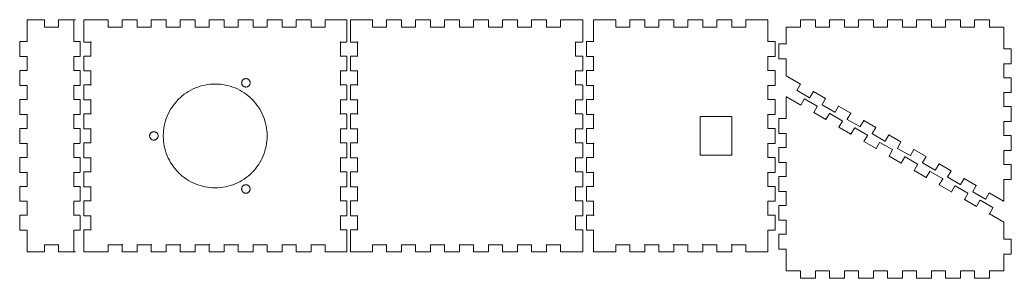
# Model space of a CAD drawing. Extents: x 0 to 410, y 0 to 107.
import ezdxf

# ---------------------------------------------------------------- set-up
doc = ezdxf.new("R2010")
doc.units = 0
doc.layers.get('0').update_dxf_attribs({"lineweight": 5, "true_color": 0xffffff})

msp = doc.modelspace()

# ---------------------------------------------------------------- linework, layer by layer
for p, q in [((281.717, 50.9653), (281.717, 66.9653)), ((281.717, 66.9653), (294.717, 66.9653)), ((294.717, 66.9653), (294.717, 50.9653)), ((294.717, 50.9653), (281.717, 50.9653))]:
    msp.add_line(p, q)
for points in [[(3.09901, 10.8644), (10.116, 10.8644), (10.17, 10.8947), (10.199, 10.9485), (10.199, 13.8754), (10.183, 13.9071), (10.161, 13.9031), (10.156, 13.8796), (10.188, 13.8644), (16.0081, 13.8644), (16.04, 13.8796), (16.036, 13.9031), (16.0121, 13.9071), (15.999, 13.8754), (15.999, 10.9485), (16.0281, 10.8947), (16.081, 10.8644), (23.0981, 10.8644), (22.2331, 10.8644), (22.249, 10.8644), (22.3031, 10.8947), (22.3331, 10.9485), (22.3331, 19.8754), (22.3181, 19.9071), (22.295, 19.9031), (22.291, 19.8796), (22.3221, 19.8644), (24.8471, 19.8644), (24.9011, 19.8947), (24.9311, 19.9485), (24.9311, 25.9829), (24.9011, 26.0351), (24.8471, 26.0644), (22.3221, 26.0644), (22.291, 26.0501), (22.295, 26.0271), (22.3181, 26.0228), (22.3331, 26.0546), (22.3331, 31.8753), (22.3181, 31.9071), (22.295, 31.9028), (22.291, 31.8794), (22.3221, 31.8644), (24.8471, 31.8644), (24.9011, 31.8947), (24.9311, 31.9483), (24.9311, 37.9831), (24.9011, 38.0353), (24.8471, 38.0642), (22.3221, 38.0642), (22.291, 38.0504), (22.295, 38.0271), (22.3181, 38.0228), (22.3331, 38.0546), (22.3331, 43.8754), (22.3181, 43.9072), (22.295, 43.9029), (22.291, 43.8796), (22.3221, 43.8646), (24.8471, 43.8646), (24.9011, 43.8944), (24.9311, 43.9485), (24.9311, 49.9828), (24.9011, 50.0354), (24.8471, 50.0643), (22.3221, 50.0643), (22.291, 50.0504), (22.295, 50.0268), (22.3181, 50.0229), (22.3331, 50.0543), (22.3331, 55.8751), (22.3181, 55.9069), (22.295, 55.9031), (22.291, 55.8794), (22.3221, 55.8643), (24.8471, 55.8643), (24.9011, 55.8946), (24.9311, 55.9482), (24.9311, 61.9829), (24.9011, 62.035), (24.8471, 62.064), (22.3221, 62.064), (22.291, 62.0503), (22.295, 62.0269), (22.3181, 62.0226), (22.3331, 62.0544), (22.3331, 67.8753), (22.3181, 67.9071), (22.295, 67.9028), (22.291, 67.8796), (22.3221, 67.8643), (24.8471, 67.8643), (24.9011, 67.8947), (24.9311, 67.9483), (24.9311, 73.9829), (24.9011, 74.0365), (24.8471, 74.0654), (22.3221, 74.0654), (22.291, 74.0518), (22.295, 74.0281), (22.3181, 74.0242), (22.3331, 74.056), (22.3331, 79.8754), (22.3181, 79.9072), (22.295, 79.9029), (22.291, 79.8793), (22.3221, 79.864), (24.8471, 79.864), (24.9011, 79.8944), (24.9311, 79.9485), (24.9311, 85.9826), (24.9011, 86.0367), (24.8471, 86.0656), (22.3221, 86.0656), (22.291, 86.0515), (22.295, 86.0282), (22.3181, 86.024), (22.3331, 86.0557), (22.3331, 91.8768), (22.3181, 91.9088), (22.295, 91.9028), (22.291, 91.8808), (22.3221, 91.8658), (24.8471, 91.8658), (24.9011, 91.8949), (24.9311, 91.9478), (24.9311, 97.9828), (24.9011, 98.0349), (24.8471, 98.0637), (22.3221, 98.0637), (22.291, 98.0499), (22.295, 98.0268), (22.3181, 98.0228), (22.3331, 98.0549), (22.3331, 106.983), (22.3031, 107.037), (22.249, 107.066), (22.2331, 107.066), (23.0981, 107.066), (16.081, 107.066), (16.0281, 107.037), (15.999, 106.983), (15.999, 104.055), (16.0121, 104.023), (16.036, 104.027), (16.04, 104.05), (16.0081, 104.064), (10.188, 104.064), (10.156, 104.05), (10.161, 104.027), (10.183, 104.023), (10.199, 104.055), (10.199, 106.983), (10.17, 107.037), (10.116, 107.066), (3.081, 107.066), (3.02903, 107.037), (3, 106.983), (3, 98.0549), (3.014, 98.0228), (3.037, 98.0268), (3.04101, 98.0499), (3.009, 98.0637), (0.081, 98.0637), (0.02903, 98.0349), (0, 97.9828), (0, 91.9478), (0.02903, 91.8949), (0.081, 91.8658), (3.009, 91.8658), (3.04101, 91.8808), (3.037, 91.9028), (3.014, 91.9088), (3, 91.8768), (3, 86.0557), (3.014, 86.024), (3.037, 86.0282), (3.04101, 86.0515), (3.009, 86.0656), (0.081, 86.0656), (0.02903, 86.0367), (0, 85.9826), (0, 79.9485), (0.02903, 79.8944), (0.081, 79.864), (3.009, 79.864), (3.04101, 79.8793), (3.037, 79.9029), (3.014, 79.9072), (3, 79.8754), (3, 74.056), (3.014, 74.0242), (3.037, 74.0281), (3.04101, 74.0518), (3.009, 74.0654), (0.081, 74.0654), (0.02903, 74.0365), (0, 73.9829), (0, 67.9483), (0.02903, 67.8947), (0.081, 67.8643), (3.009, 67.8643), (3.04101, 67.8796), (3.037, 67.9028), (3.014, 67.9071), (3, 67.8753), (3, 62.0544), (3.014, 62.0226), (3.037, 62.0269), (3.04101, 62.0503), (3.009, 62.064), (0.081, 62.064), (0.02903, 62.035), (0, 61.9829), (0, 55.9482), (0.02903, 55.8946), (0.081, 55.8643), (3.009, 55.8643), (3.04101, 55.8794), (3.037, 55.9031), (3.014, 55.9069), (3, 55.8751), (3, 50.0543), (3.014, 50.0229), (3.037, 50.0268), (3.04101, 50.0504), (3.009, 50.0643), (0.081, 50.0643), (0.02903, 50.0354), (0, 49.9828), (0, 43.9485), (0.02903, 43.8944), (0.081, 43.8646), (3.009, 43.8646), (3.04101, 43.8796), (3.037, 43.9029), (3.014, 43.9072), (3, 43.8754), (3, 38.0546), (3.014, 38.0228), (3.037, 38.0271), (3.04101, 38.0504), (3.009, 38.0642), (0.081, 38.0642), (0.02903, 38.0353), (0, 37.9831), (0, 31.9483), (0.02903, 31.8947), (0.081, 31.8644), (3.009, 31.8644), (3.04101, 31.8794), (3.037, 31.9028), (3.014, 31.9071), (3, 31.8753), (3, 26.0546), (3.014, 26.0228), (3.037, 26.0271), (3.04101, 26.0501), (3.009, 26.0644), (0.081, 26.0644), (0.02903, 26.0351), (0, 25.9829), (0, 19.9485), (0.02903, 19.8947), (0.081, 19.8644), (3.009, 19.8644), (3.04101, 19.8796), (3.037, 19.9031), (3.014, 19.9071), (3, 19.8754), (3, 10.9485), (3.02903, 10.8947), (3.081, 10.8644), (3.09901, 10.8644)], [(133.482, 107.067), (126.506, 107.067), (126.452, 107.037), (126.421, 106.983), (126.421, 104.056), (126.436, 104.024), (126.46, 104.028), (126.464, 104.052), (126.433, 104.067), (120.612, 104.067), (120.58, 104.052), (120.584, 104.028), (120.607, 104.024), (120.621, 104.056), (120.621, 106.983), (120.592, 107.037), (120.54, 107.067), (114.504, 107.067), (114.451, 107.037), (114.423, 106.983), (114.423, 104.056), (114.437, 104.024), (114.458, 104.028), (114.465, 104.052), (114.434, 104.067), (108.613, 104.067), (108.581, 104.052), (108.584, 104.028), (108.609, 104.024), (108.62, 104.056), (108.62, 106.983), (108.592, 107.037), (108.539, 107.067), (102.503, 107.067), (102.45, 107.037), (102.421, 106.983), (102.421, 104.056), (102.436, 104.024), (102.46, 104.028), (102.464, 104.052), (102.432, 104.067), (96.611, 104.067), (96.579, 104.052), (96.5831, 104.028), (96.6081, 104.024), (96.6221, 104.056), (96.6221, 106.983), (96.594, 107.037), (96.541, 107.067), (90.505, 107.067), (90.4519, 107.037), (90.42, 106.983), (90.42, 104.056), (90.4381, 104.024), (90.459, 104.028), (90.466, 104.052), (90.434, 104.067), (84.6131, 104.067), (84.581, 104.052), (84.585, 104.028), (84.606, 104.024), (84.62, 104.056), (84.62, 106.983), (84.5921, 107.037), (84.539, 107.067), (78.5029, 107.067), (78.45, 107.037), (78.4219, 106.983), (78.4219, 104.056), (78.436, 104.024), (78.4569, 104.028), (78.464, 104.052), (78.4331, 104.067), (72.6119, 104.067), (72.58, 104.052), (72.5831, 104.028), (72.6079, 104.024), (72.6219, 104.056), (72.6219, 106.983), (72.594, 107.037), (72.5379, 107.067), (66.505, 107.067), (66.4519, 107.037), (66.42, 106.983), (66.42, 104.056), (66.4381, 104.024), (66.459, 104.028), (66.4631, 104.052), (66.431, 104.067), (60.61, 104.067), (60.5779, 104.052), (60.586, 104.028), (60.6069, 104.024), (60.621, 104.056), (60.621, 106.983), (60.5931, 107.037), (60.54, 107.067), (54.504, 107.067), (54.451, 107.037), (54.4219, 106.983), (54.4219, 104.056), (54.4369, 104.024), (54.4579, 104.028), (54.465, 104.052), (54.4329, 104.067), (48.6119, 104.067), (48.581, 104.052), (48.5839, 104.028), (48.6089, 104.024), (48.6229, 104.056), (48.6229, 106.983), (48.591, 107.037), (48.5379, 107.067), (42.506, 107.067), (42.4489, 107.037), (42.421, 106.983), (42.421, 104.056), (42.435, 104.024), (42.46, 104.028), (42.4629, 104.052), (42.4319, 104.067), (36.611, 104.067), (36.5789, 104.052), (36.586, 104.028), (36.6069, 104.024), (36.621, 104.056), (36.621, 106.983), (36.5929, 107.037), (36.54, 107.067), (26.5419, 107.067), (26.4899, 107.037), (26.461, 106.983), (26.461, 97.9482), (26.4899, 97.8958), (26.5419, 97.8669), (29.471, 97.8669), (29.5019, 97.8807), (29.4989, 97.9042), (29.4739, 97.9082), (29.4599, 97.8767), (29.4599, 92.0558), (29.4739, 92.0242), (29.4989, 92.0283), (29.5019, 92.0517), (29.471, 92.0668), (26.5419, 92.0668), (26.4899, 92.0365), (26.461, 91.9829), (26.461, 85.9482), (26.4899, 85.8961), (26.5419, 85.8671), (29.471, 85.8671), (29.5019, 85.8808), (29.4989, 85.9042), (29.4739, 85.9083), (29.4599, 85.8767), (29.4599, 80.0557), (29.4739, 80.024), (29.4989, 80.0282), (29.5019, 80.0515), (29.471, 80.0667), (26.5419, 80.0667), (26.4899, 80.0364), (26.461, 79.9828), (26.461, 73.9485), (26.4899, 73.8946), (26.5419, 73.8656), (29.471, 73.8656), (29.5019, 73.8793), (29.4989, 73.9029), (29.4739, 73.9068), (29.4599, 73.8751), (29.4599, 68.0557), (29.4739, 68.0243), (29.4989, 68.0281), (29.5019, 68.0518), (29.471, 68.0669), (26.5419, 68.0669), (26.4899, 68.0367), (26.461, 67.9826), (26.461, 61.9485), (26.4899, 61.8958), (26.5419, 61.8669), (29.471, 61.8669), (29.5019, 61.8806), (29.4989, 61.9043), (29.4739, 61.9085), (29.4599, 61.8768), (29.4599, 56.0558), (29.4739, 56.0242), (29.4989, 56.0283), (29.5019, 56.0517), (29.471, 56.0669), (26.5419, 56.0669), (26.4899, 56.0365), (26.461, 55.9829), (26.461, 49.9483), (26.4899, 49.8961), (26.5419, 49.8671), (29.471, 49.8671), (29.5019, 49.8808), (29.4989, 49.9042), (29.4739, 49.9083), (29.4599, 49.8767), (29.4599, 44.0558), (29.4739, 44.024), (29.4989, 44.0283), (29.5019, 44.0515), (29.471, 44.0668), (26.5419, 44.0668), (26.4899, 44.0364), (26.461, 43.9828), (26.461, 37.9485), (26.4899, 37.8946), (26.5419, 37.8656), (29.471, 37.8656), (29.5019, 37.8794), (29.4989, 37.9031), (29.4739, 37.9068), (29.4599, 37.8756), (29.4599, 32.0561), (29.4739, 32.0243), (29.4989, 32.0282), (29.5019, 32.0518), (29.471, 32.0669), (26.5419, 32.0669), (26.4899, 32.0367), (26.461, 31.9826), (26.461, 25.9483), (26.4899, 25.8943), (26.5419, 25.8653), (29.471, 25.8653), (29.5019, 25.8793), (29.4989, 25.9033), (29.4739, 25.9074), (29.4599, 25.8753), (29.4599, 20.0543), (29.4739, 20.0224), (29.4989, 20.0283), (29.5019, 20.0504), (29.471, 20.0653), (26.5419, 20.0653), (26.4899, 20.0364), (26.461, 19.9833), (26.461, 10.9483), (26.4899, 10.8943), (26.5419, 10.8653), (36.54, 10.8653), (36.5929, 10.8943), (36.621, 10.9483), (36.621, 13.8764), (36.6069, 13.9083), (36.586, 13.9043), (36.5789, 13.8813), (36.611, 13.8673), (42.4319, 13.8673), (42.4629, 13.8813), (42.46, 13.9043), (42.435, 13.9083), (42.421, 13.8764), (42.421, 10.9483), (42.4489, 10.8943), (42.506, 10.8653), (48.5379, 10.8653), (48.591, 10.8943), (48.6229, 10.9483), (48.6229, 13.8764), (48.6089, 13.9083), (48.5839, 13.9043), (48.581, 13.8813), (48.6119, 13.8673), (54.4329, 13.8673), (54.465, 13.8813), (54.4579, 13.9043), (54.4369, 13.9083), (54.4219, 13.8764), (54.4219, 10.9483), (54.451, 10.8943), (54.504, 10.8653), (60.54, 10.8653), (60.5931, 10.8943), (60.621, 10.9483), (60.621, 13.8764), (60.6069, 13.9083), (60.586, 13.9043), (60.5779, 13.8813), (60.61, 13.8673), (66.431, 13.8673), (66.4631, 13.8813), (66.459, 13.9043), (66.4381, 13.9083), (66.42, 13.8764), (66.42, 10.9483), (66.4519, 10.8943), (66.505, 10.8653), (72.5379, 10.8653), (72.594, 10.8943), (72.6219, 10.9483), (72.6219, 13.8764), (72.6079, 13.9083), (72.5831, 13.9043), (72.58, 13.8813), (72.6119, 13.8673), (78.4331, 13.8673), (78.464, 13.8813), (78.4569, 13.9043), (78.436, 13.9083), (78.4219, 13.8764), (78.4219, 10.9483), (78.45, 10.8943), (78.5029, 10.8653), (84.539, 10.8653), (84.5921, 10.8943), (84.62, 10.9483), (84.62, 13.8764), (84.606, 13.9083), (84.585, 13.9043), (84.581, 13.8813), (84.6131, 13.8673), (90.434, 13.8673), (90.466, 13.8813), (90.459, 13.9043), (90.4381, 13.9083), (90.42, 13.8764), (90.42, 10.9483), (90.4519, 10.8943), (90.505, 10.8653), (96.541, 10.8653), (96.594, 10.8943), (96.6221, 10.9483), (96.6221, 13.8764), (96.6081, 13.9083), (96.5831, 13.9043), (96.579, 13.8813), (96.611, 13.8673), (102.432, 13.8673), (102.464, 13.8813), (102.46, 13.9043), (102.436, 13.9083), (102.421, 13.8764), (102.421, 10.9483), (102.45, 10.8943), (102.503, 10.8653), (108.539, 10.8653), (108.592, 10.8943), (108.62, 10.9483), (108.62, 13.8764), (108.609, 13.9083), (108.584, 13.9043), (108.581, 13.8813), (108.613, 13.8673), (114.434, 13.8673), (114.465, 13.8813), (114.458, 13.9043), (114.437, 13.9083), (114.423, 13.8764), (114.423, 10.9483), (114.451, 10.8943), (114.504, 10.8653), (120.54, 10.8653), (120.592, 10.8943), (120.621, 10.9483), (120.621, 13.8764), (120.607, 13.9083), (120.584, 13.9043), (120.58, 13.8813), (120.612, 13.8673), (126.433, 13.8673), (126.464, 13.8813), (126.46, 13.9043), (126.436, 13.9083), (126.421, 13.8764), (126.421, 10.9483), (126.452, 10.8943), (126.506, 10.8653), (135.233, 10.8653), (135.286, 10.8943), (135.315, 10.9483), (135.315, 19.9833), (135.286, 20.0364), (135.233, 20.0653), (132.707, 20.0653), (132.675, 20.0504), (132.679, 20.0283), (132.702, 20.0224), (132.716, 20.0543), (132.716, 25.8753), (132.702, 25.9074), (132.679, 25.9033), (132.675, 25.8793), (132.707, 25.8653), (135.233, 25.8653), (135.286, 25.8943), (135.315, 25.9483), (135.315, 31.9826), (135.286, 32.0367), (135.233, 32.0669), (132.707, 32.0669), (132.675, 32.0518), (132.679, 32.0282), (132.702, 32.0243), (132.716, 32.0561), (132.716, 37.8756), (132.702, 37.9068), (132.679, 37.9031), (132.675, 37.8794), (132.707, 37.8656), (135.233, 37.8656), (135.286, 37.8946), (135.315, 37.9485), (135.315, 43.9828), (135.286, 44.0364), (135.233, 44.0668), (132.707, 44.0668), (132.675, 44.0515), (132.679, 44.0283), (132.702, 44.024), (132.716, 44.0558), (132.716, 49.8767), (132.702, 49.9083), (132.679, 49.9042), (132.675, 49.8808), (132.707, 49.8671), (135.233, 49.8671), (135.286, 49.8961), (135.315, 49.9483), (135.315, 55.9829), (135.286, 56.0365), (135.233, 56.0669), (132.707, 56.0669), (132.675, 56.0517), (132.679, 56.0283), (132.702, 56.0242), (132.716, 56.0558), (132.716, 61.8768), (132.702, 61.9085), (132.679, 61.9043), (132.675, 61.8806), (132.707, 61.8669), (135.233, 61.8669), (135.286, 61.8958), (135.315, 61.9485), (135.315, 67.9826), (135.286, 68.0367), (135.233, 68.0669), (132.707, 68.0669), (132.675, 68.0518), (132.679, 68.0281), (132.702, 68.0243), (132.716, 68.0557), (132.716, 73.8751), (132.702, 73.9068), (132.679, 73.9029), (132.675, 73.8793), (132.707, 73.8656), (135.233, 73.8656), (135.286, 73.8946), (135.315, 73.9485), (135.315, 79.9828), (135.286, 80.0364), (135.233, 80.0667), (132.707, 80.0667), (132.675, 80.0515), (132.679, 80.0282), (132.702, 80.024), (132.716, 80.0557), (132.716, 85.8767), (132.702, 85.9083), (132.679, 85.9042), (132.675, 85.8808), (132.707, 85.8671), (135.233, 85.8671), (135.286, 85.8961), (135.315, 85.9482), (135.315, 91.9829), (135.286, 92.0365), (135.233, 92.0668), (132.707, 92.0668), (132.675, 92.0517), (132.679, 92.0283), (132.702, 92.0242), (132.716, 92.0558), (132.716, 97.8767), (132.702, 97.9082), (132.679, 97.9042), (132.675, 97.8807), (132.707, 97.8669), (135.233, 97.8669), (135.286, 97.8958), (135.315, 97.9482), (135.315, 106.983), (135.286, 107.037), (135.233, 107.067), (133.482, 107.067)], [(139.925, 10.8655), (145.943, 10.8655), (145.997, 10.8958), (146.025, 10.9497), (146.025, 13.8765), (146.011, 13.9082), (145.989, 13.9042), (145.982, 13.8808), (146.014, 13.8656), (151.836, 13.8656), (151.867, 13.8808), (151.862, 13.9042), (151.839, 13.9082), (151.825, 13.8765), (151.825, 10.9497), (151.854, 10.8958), (151.908, 10.8655), (157.943, 10.8655), (157.997, 10.8958), (158.025, 10.9497), (158.025, 13.8765), (158.011, 13.9082), (157.987, 13.9042), (157.982, 13.8808), (158.015, 13.8656), (163.836, 13.8656), (163.867, 13.8808), (163.862, 13.9042), (163.839, 13.9082), (163.825, 13.8765), (163.825, 10.9497), (163.854, 10.8958), (163.908, 10.8655), (169.943, 10.8655), (169.997, 10.8958), (170.025, 10.9497), (170.025, 13.8765), (170.011, 13.9082), (169.989, 13.9042), (169.982, 13.8808), (170.015, 13.8656), (175.835, 13.8656), (175.867, 13.8808), (175.862, 13.9042), (175.84, 13.9082), (175.825, 13.8765), (175.825, 10.9497), (175.854, 10.8958), (175.907, 10.8655), (181.943, 10.8655), (181.997, 10.8958), (182.025, 10.9497), (182.025, 13.8765), (182.01, 13.9082), (181.989, 13.9042), (181.983, 13.8808), (182.015, 13.8656), (187.836, 13.8656), (187.867, 13.8808), (187.862, 13.9042), (187.84, 13.9082), (187.825, 13.8765), (187.825, 10.9497), (187.854, 10.8958), (187.908, 10.8655), (193.943, 10.8655), (193.997, 10.8958), (194.025, 10.9497), (194.025, 13.8765), (194.011, 13.9082), (193.987, 13.9042), (193.983, 13.8808), (194.014, 13.8656), (199.835, 13.8656), (199.867, 13.8808), (199.862, 13.9042), (199.839, 13.9082), (199.825, 13.8765), (199.825, 10.9497), (199.854, 10.8958), (199.908, 10.8655), (205.943, 10.8655), (205.997, 10.8958), (206.025, 10.9497), (206.025, 13.8765), (206.01, 13.9082), (205.987, 13.9042), (205.983, 13.8808), (206.015, 13.8656), (211.835, 13.8656), (211.867, 13.8808), (211.862, 13.9042), (211.84, 13.9082), (211.825, 13.8765), (211.825, 10.9497), (211.854, 10.8958), (211.908, 10.8655), (217.943, 10.8655), (217.997, 10.8958), (218.025, 10.9497), (218.025, 13.8765), (218.01, 13.9082), (217.987, 13.9042), (217.983, 13.8808), (218.015, 13.8656), (223.835, 13.8656), (223.867, 13.8808), (223.862, 13.9042), (223.839, 13.9082), (223.825, 13.8765), (223.825, 10.9497), (223.854, 10.8958), (223.908, 10.8655), (232.943, 10.8655), (232.996, 10.8958), (233.026, 10.9497), (233.026, 19.984), (232.996, 20.0365), (232.943, 20.0653), (230.014, 20.0653), (229.983, 20.0515), (229.987, 20.0282), (230.01, 20.024), (230.026, 20.0557), (230.026, 25.8765), (230.01, 25.9082), (229.987, 25.904), (229.983, 25.8807), (230.014, 25.8654), (232.943, 25.8654), (232.996, 25.8958), (233.026, 25.9494), (233.026, 31.984), (232.996, 32.0363), (232.943, 32.0651), (230.014, 32.0651), (229.983, 32.0515), (229.987, 32.0282), (230.01, 32.024), (230.026, 32.0557), (230.026, 37.8765), (230.01, 37.9082), (229.987, 37.904), (229.983, 37.8807), (230.014, 37.8656), (232.943, 37.8656), (232.996, 37.896), (233.026, 37.9496), (233.026, 43.9838), (232.996, 44.0378), (232.943, 44.0667), (230.014, 44.0667), (229.983, 44.0531), (229.987, 44.0294), (230.01, 44.0256), (230.026, 44.0572), (230.026, 49.8765), (230.01, 49.9081), (229.987, 49.9042), (229.983, 49.8804), (230.014, 49.8654), (232.943, 49.8654), (232.996, 49.8957), (233.026, 49.9497), (233.026, 55.9839), (232.996, 56.0365), (232.943, 56.0654), (230.014, 56.0654), (229.983, 56.0517), (229.987, 56.0281), (230.01, 56.0237), (230.026, 56.0556), (230.026, 61.8764), (230.01, 61.9081), (229.987, 61.9039), (229.983, 61.8806), (230.014, 61.8654), (232.943, 61.8654), (232.996, 61.8958), (233.026, 61.9494), (233.026, 67.984), (232.996, 68.0362), (232.943, 68.0653), (230.014, 68.0653), (229.983, 68.0514), (229.987, 68.0281), (230.01, 68.0239), (230.026, 68.0556), (230.026, 73.8765), (230.01, 73.9082), (229.987, 73.904), (229.983, 73.8807), (230.014, 73.8656), (232.943, 73.8656), (232.996, 73.896), (233.026, 73.9496), (233.026, 79.9839), (232.996, 80.0378), (232.943, 80.0667), (230.014, 80.0667), (229.983, 80.0529), (229.987, 80.0293), (230.01, 80.0254), (230.026, 80.0568), (230.026, 85.8762), (230.01, 85.9081), (229.987, 85.9042), (229.983, 85.8804), (230.014, 85.8653), (232.943, 85.8653), (232.996, 85.8957), (233.026, 85.9497), (233.026, 91.9839), (232.996, 92.0379), (232.943, 92.0669), (230.014, 92.0669), (229.983, 92.0529), (229.987, 92.029), (230.01, 92.025), (230.026, 92.0569), (230.026, 97.8779), (230.01, 97.91), (229.987, 97.904), (229.983, 97.8819), (230.014, 97.8669), (232.943, 97.8669), (232.996, 97.896), (233.026, 97.9489), (233.026, 106.984), (232.996, 107.038), (232.943, 107.067), (223.908, 107.067), (223.854, 107.038), (223.825, 106.984), (223.825, 104.056), (223.839, 104.024), (223.862, 104.028), (223.867, 104.051), (223.835, 104.065), (218.015, 104.065), (217.983, 104.051), (217.987, 104.028), (218.01, 104.024), (218.025, 104.056), (218.025, 106.984), (217.997, 107.038), (217.943, 107.067), (211.908, 107.067), (211.854, 107.038), (211.825, 106.984), (211.825, 104.056), (211.84, 104.024), (211.862, 104.028), (211.867, 104.051), (211.835, 104.065), (206.015, 104.065), (205.983, 104.051), (205.987, 104.028), (206.01, 104.024), (206.025, 104.056), (206.025, 106.984), (205.997, 107.038), (205.943, 107.067), (199.908, 107.067), (199.854, 107.038), (199.825, 106.984), (199.825, 104.056), (199.839, 104.024), (199.862, 104.028), (199.867, 104.051), (199.835, 104.065), (194.014, 104.065), (193.983, 104.051), (193.987, 104.028), (194.011, 104.024), (194.025, 104.056), (194.025, 106.984), (193.997, 107.038), (193.943, 107.067), (187.908, 107.067), (187.854, 107.038), (187.825, 106.984), (187.825, 104.056), (187.84, 104.024), (187.862, 104.028), (187.867, 104.051), (187.836, 104.065), (182.015, 104.065), (181.983, 104.051), (181.989, 104.028), (182.01, 104.024), (182.025, 104.056), (182.025, 106.984), (181.997, 107.038), (181.943, 107.067), (175.907, 107.067), (175.854, 107.038), (175.825, 106.984), (175.825, 104.056), (175.84, 104.024), (175.862, 104.028), (175.867, 104.051), (175.835, 104.065), (170.015, 104.065), (169.982, 104.051), (169.989, 104.028), (170.011, 104.024), (170.025, 104.056), (170.025, 106.984), (169.997, 107.038), (169.943, 107.067), (163.908, 107.067), (163.854, 107.038), (163.825, 106.984), (163.825, 104.056), (163.839, 104.024), (163.862, 104.028), (163.867, 104.051), (163.836, 104.065), (158.015, 104.065), (157.982, 104.051), (157.987, 104.028), (158.011, 104.024), (158.025, 104.056), (158.025, 106.984), (157.997, 107.038), (157.943, 107.067), (151.908, 107.067), (151.854, 107.038), (151.825, 106.984), (151.825, 104.056), (151.839, 104.024), (151.862, 104.028), (151.867, 104.051), (151.836, 104.065), (146.014, 104.065), (145.982, 104.051), (145.989, 104.028), (146.011, 104.024), (146.025, 104.056), (146.025, 106.984), (145.997, 107.038), (145.943, 107.067), (136.908, 107.067), (136.855, 107.038), (136.826, 106.984), (136.826, 97.9489), (136.855, 97.896), (136.908, 97.8669), (139.836, 97.8669), (139.867, 97.8819), (139.862, 97.904), (139.839, 97.91), (139.825, 97.8779), (139.825, 92.0569), (139.839, 92.025), (139.862, 92.029), (139.867, 92.0529), (139.836, 92.0669), (136.908, 92.0669), (136.855, 92.0379), (136.826, 91.9839), (136.826, 85.9497), (136.855, 85.8957), (136.908, 85.8653), (139.836, 85.8653), (139.867, 85.8804), (139.862, 85.9042), (139.839, 85.9081), (139.825, 85.8762), (139.825, 80.0568), (139.839, 80.0254), (139.862, 80.0293), (139.867, 80.0529), (139.836, 80.0667), (136.908, 80.0667), (136.855, 80.0378), (136.826, 79.9839), (136.826, 73.9496), (136.855, 73.896), (136.908, 73.8656), (139.836, 73.8656), (139.867, 73.8807), (139.862, 73.904), (139.839, 73.9082), (139.825, 73.8765), (139.825, 68.0556), (139.839, 68.0239), (139.862, 68.0281), (139.867, 68.0514), (139.836, 68.0653), (136.908, 68.0653), (136.855, 68.0362), (136.826, 67.984), (136.826, 61.9494), (136.855, 61.8958), (136.908, 61.8654), (139.836, 61.8654), (139.867, 61.8806), (139.862, 61.9039), (139.839, 61.9081), (139.825, 61.8764), (139.825, 56.0556), (139.839, 56.0237), (139.862, 56.0281), (139.867, 56.0517), (139.836, 56.0654), (136.908, 56.0654), (136.855, 56.0365), (136.826, 55.9839), (136.826, 49.9497), (136.855, 49.8957), (136.908, 49.8654), (139.836, 49.8654), (139.867, 49.8804), (139.862, 49.9042), (139.839, 49.9081), (139.825, 49.8765), (139.825, 44.0572), (139.839, 44.0256), (139.862, 44.0294), (139.867, 44.0531), (139.836, 44.0667), (136.908, 44.0667), (136.855, 44.0378), (136.826, 43.9838), (136.826, 37.9496), (136.855, 37.896), (136.908, 37.8656), (139.836, 37.8656), (139.867, 37.8807), (139.862, 37.904), (139.839, 37.9082), (139.825, 37.8765), (139.825, 32.0557), (139.839, 32.024), (139.862, 32.0282), (139.867, 32.0515), (139.836, 32.0651), (136.908, 32.0651), (136.855, 32.0363), (136.826, 31.984), (136.826, 25.9494), (136.855, 25.8958), (136.908, 25.8654), (139.836, 25.8654), (139.867, 25.8807), (139.862, 25.904), (139.839, 25.9082), (139.825, 25.8765), (139.825, 20.0557), (139.839, 20.024), (139.862, 20.0282), (139.867, 20.0515), (139.836, 20.0653), (136.908, 20.0653), (136.855, 20.0365), (136.826, 19.984), (136.826, 10.9497), (136.855, 10.8958), (136.908, 10.8655), (139.925, 10.8655)], [(237.638, 10.8655), (246.633, 10.8655), (246.689, 10.8958), (246.717, 10.9497), (246.717, 13.8765), (246.703, 13.9082), (246.679, 13.9042), (246.675, 13.8808), (246.707, 13.8656), (252.528, 13.8656), (252.56, 13.8808), (252.553, 13.9042), (252.532, 13.9082), (252.517, 13.8765), (252.517, 10.9497), (252.546, 10.8958), (252.599, 10.8655), (258.635, 10.8655), (258.688, 10.8958), (258.715, 10.9497), (258.715, 13.8765), (258.701, 13.9082), (258.681, 13.9042), (258.674, 13.8808), (258.706, 13.8656), (264.526, 13.8656), (264.557, 13.8808), (264.554, 13.9042), (264.529, 13.9082), (264.518, 13.8765), (264.518, 10.9497), (264.547, 10.8958), (264.6, 10.8655), (270.632, 10.8655), (270.689, 10.8958), (270.717, 10.9497), (270.717, 13.8765), (270.703, 13.9082), (270.678, 13.9042), (270.675, 13.8808), (270.707, 13.8656), (276.528, 13.8656), (276.56, 13.8808), (276.556, 13.9042), (276.532, 13.9082), (276.517, 13.8765), (276.517, 10.9497), (276.546, 10.8958), (276.601, 10.8655), (282.635, 10.8655), (282.688, 10.8958), (282.715, 10.9497), (282.715, 13.8765), (282.701, 13.9082), (282.679, 13.9042), (282.672, 13.8808), (282.704, 13.8656), (288.525, 13.8656), (288.557, 13.8808), (288.553, 13.9042), (288.532, 13.9082), (288.518, 13.8765), (288.518, 10.9497), (288.546, 10.8958), (288.6, 10.8655), (294.635, 10.8655), (294.689, 10.8958), (294.717, 10.9497), (294.717, 13.8765), (294.703, 13.9082), (294.682, 13.9042), (294.675, 13.8808), (294.707, 13.8656), (300.526, 13.8656), (300.558, 13.8808), (300.556, 13.9042), (300.531, 13.9082), (300.517, 13.8765), (300.517, 10.9497), (300.544, 10.8958), (300.601, 10.8655), (309.614, 10.8655), (309.668, 10.8958), (309.7, 10.9497), (309.7, 19.8765), (309.682, 19.9082), (309.66, 19.9042), (309.653, 19.8807), (309.685, 19.8656), (312.614, 19.8656), (312.669, 19.8958), (312.697, 19.9497), (312.697, 25.984), (312.669, 26.0362), (312.614, 26.0656), (309.685, 26.0656), (309.653, 26.0514), (309.66, 26.0282), (309.682, 26.0239), (309.7, 26.0557), (309.7, 31.8765), (309.682, 31.9082), (309.66, 31.904), (309.653, 31.8807), (309.685, 31.8656), (312.614, 31.8656), (312.669, 31.8958), (312.697, 31.9494), (312.697, 37.9842), (312.669, 38.0364), (312.614, 38.0653), (309.685, 38.0653), (309.653, 38.0515), (309.66, 38.0283), (309.682, 38.024), (309.7, 38.0558), (309.7, 43.8765), (309.682, 43.9083), (309.66, 43.904), (309.653, 43.8808), (309.685, 43.8657), (312.614, 43.8657), (312.669, 43.8956), (312.697, 43.9496), (312.697, 49.9839), (312.669, 50.0365), (312.614, 50.0654), (309.685, 50.0654), (309.653, 50.0515), (309.66, 50.0281), (309.682, 50.024), (309.7, 50.0556), (309.7, 55.8763), (309.682, 55.9081), (309.66, 55.9042), (309.653, 55.8806), (309.685, 55.8654), (312.614, 55.8654), (312.669, 55.8957), (312.697, 55.9494), (312.697, 61.984), (312.669, 62.0362), (312.614, 62.0651), (309.685, 62.0651), (309.653, 62.0514), (309.66, 62.0281), (309.682, 62.0237), (309.7, 62.0556), (309.7, 67.8764), (309.682, 67.9082), (309.66, 67.9039), (309.653, 67.8807), (309.685, 67.8656), (312.614, 67.8656), (312.669, 67.8958), (312.697, 67.9494), (312.697, 73.9842), (312.669, 74.0376), (312.614, 74.0667), (309.685, 74.0667), (309.653, 74.0529), (309.66, 74.0293), (309.682, 74.0253), (309.7, 74.0571), (309.7, 79.8765), (309.682, 79.9083), (309.66, 79.904), (309.653, 79.8804), (309.685, 79.8653), (312.614, 79.8653), (312.669, 79.8956), (312.697, 79.9496), (312.697, 85.9839), (312.669, 86.0379), (312.614, 86.0667), (309.685, 86.0667), (309.653, 86.0526), (309.66, 86.0293), (309.682, 86.0251), (309.7, 86.0568), (309.7, 91.8779), (309.682, 91.91), (309.66, 91.904), (309.653, 91.8819), (309.685, 91.8669), (312.614, 91.8669), (312.669, 91.896), (312.697, 91.9489), (312.697, 97.9839), (312.669, 98.036), (312.614, 98.065), (309.685, 98.065), (309.653, 98.051), (309.66, 98.0279), (309.682, 98.024), (309.7, 98.056), (309.7, 106.984), (309.668, 107.038), (309.614, 107.067), (300.601, 107.067), (300.544, 107.038), (300.517, 106.984), (300.517, 104.056), (300.531, 104.024), (300.556, 104.028), (300.558, 104.051), (300.526, 104.065), (294.707, 104.065), (294.675, 104.051), (294.682, 104.028), (294.703, 104.024), (294.717, 104.056), (294.717, 106.984), (294.689, 107.038), (294.635, 107.067), (288.6, 107.067), (288.546, 107.038), (288.518, 106.984), (288.518, 104.056), (288.532, 104.024), (288.553, 104.028), (288.557, 104.051), (288.525, 104.065), (282.704, 104.065), (282.672, 104.051), (282.679, 104.028), (282.701, 104.024), (282.715, 104.056), (282.715, 106.984), (282.688, 107.038), (282.635, 107.067), (276.601, 107.067), (276.546, 107.038), (276.517, 106.984), (276.517, 104.056), (276.532, 104.024), (276.556, 104.028), (276.56, 104.051), (276.528, 104.065), (270.707, 104.065), (270.675, 104.051), (270.678, 104.028), (270.703, 104.024), (270.717, 104.056), (270.717, 106.984), (270.689, 107.038), (270.632, 107.067), (264.6, 107.067), (264.547, 107.038), (264.518, 106.984), (264.518, 104.056), (264.529, 104.024), (264.554, 104.028), (264.557, 104.051), (264.526, 104.065), (258.706, 104.065), (258.674, 104.051), (258.681, 104.028), (258.701, 104.024), (258.715, 104.056), (258.715, 106.984), (258.688, 107.038), (258.635, 107.067), (252.599, 107.067), (252.546, 107.038), (252.517, 106.984), (252.517, 104.056), (252.532, 104.024), (252.553, 104.028), (252.56, 104.051), (252.528, 104.065), (246.707, 104.065), (246.675, 104.051), (246.679, 104.028), (246.703, 104.024), (246.717, 104.056), (246.717, 106.984), (246.689, 107.038), (246.633, 107.067), (237.619, 107.067), (237.567, 107.038), (237.535, 106.984), (237.535, 98.056), (237.549, 98.024), (237.574, 98.0279), (237.578, 98.051), (237.546, 98.065), (234.621, 98.065), (234.564, 98.036), (234.536, 97.9839), (234.536, 91.9489), (234.564, 91.896), (234.621, 91.8669), (237.546, 91.8669), (237.578, 91.8819), (237.574, 91.904), (237.549, 91.91), (237.535, 91.8779), (237.535, 86.0568), (237.549, 86.0251), (237.574, 86.0293), (237.578, 86.0526), (237.546, 86.0667), (234.621, 86.0667), (234.564, 86.0379), (234.536, 85.9839), (234.536, 79.9496), (234.564, 79.8956), (234.621, 79.8653), (237.546, 79.8653), (237.578, 79.8804), (237.574, 79.904), (237.549, 79.9083), (237.535, 79.8765), (237.535, 74.0571), (237.549, 74.0253), (237.574, 74.0293), (237.578, 74.0529), (237.546, 74.0667), (234.621, 74.0667), (234.564, 74.0376), (234.536, 73.9842), (234.536, 67.9494), (234.564, 67.8958), (234.621, 67.8656), (237.546, 67.8656), (237.578, 67.8807), (237.574, 67.9039), (237.549, 67.9082), (237.535, 67.8764), (237.535, 62.0556), (237.549, 62.0237), (237.574, 62.0281), (237.578, 62.0514), (237.546, 62.0651), (234.621, 62.0651), (234.564, 62.0362), (234.536, 61.984), (234.536, 55.9494), (234.564, 55.8957), (234.621, 55.8654), (237.546, 55.8654), (237.578, 55.8806), (237.574, 55.9042), (237.549, 55.9081), (237.535, 55.8763), (237.535, 50.0556), (237.549, 50.024), (237.574, 50.0281), (237.578, 50.0515), (237.546, 50.0654), (234.621, 50.0654), (234.564, 50.0365), (234.536, 49.9839), (234.536, 43.9496), (234.564, 43.8956), (234.621, 43.8657), (237.546, 43.8657), (237.578, 43.8808), (237.574, 43.904), (237.549, 43.9083), (237.535, 43.8765), (237.535, 38.0558), (237.549, 38.024), (237.574, 38.0283), (237.578, 38.0515), (237.546, 38.0653), (234.621, 38.0653), (234.564, 38.0364), (234.536, 37.9842), (234.536, 31.9494), (234.564, 31.8958), (234.621, 31.8656), (237.546, 31.8656), (237.578, 31.8807), (237.574, 31.904), (237.549, 31.9082), (237.535, 31.8765), (237.535, 26.0557), (237.549, 26.0239), (237.574, 26.0282), (237.578, 26.0514), (237.546, 26.0656), (234.621, 26.0656), (234.564, 26.0362), (234.536, 25.984), (234.536, 19.9497), (234.564, 19.8958), (234.621, 19.8656), (237.546, 19.8656), (237.578, 19.8807), (237.574, 19.9042), (237.549, 19.9082), (237.535, 19.8765), (237.535, 10.9497), (237.567, 10.8958), (237.619, 10.8655), (237.638, 10.8655)], [(407.306, 104.07), (401.394, 104.07), (401.364, 104.054), (401.368, 104.031), (401.39, 104.027), (401.404, 104.058), (401.404, 106.985), (401.376, 107.039), (401.324, 107.069), (395.289, 107.069), (395.235, 107.039), (395.207, 106.985), (395.207, 104.058), (395.221, 104.027), (395.243, 104.031), (395.249, 104.054), (395.217, 104.07), (389.396, 104.07), (389.365, 104.054), (389.369, 104.031), (389.392, 104.027), (389.406, 104.058), (389.406, 106.985), (389.378, 107.039), (389.324, 107.069), (383.289, 107.069), (383.235, 107.039), (383.206, 106.985), (383.206, 104.058), (383.219, 104.027), (383.243, 104.031), (383.247, 104.054), (383.215, 104.07), (377.396, 104.07), (377.365, 104.054), (377.369, 104.031), (377.393, 104.027), (377.407, 104.058), (377.407, 106.985), (377.378, 107.039), (377.324, 107.069), (371.289, 107.069), (371.236, 107.039), (371.206, 106.985), (371.206, 104.058), (371.221, 104.027), (371.243, 104.031), (371.247, 104.054), (371.217, 104.07), (365.394, 104.07), (365.364, 104.054), (365.368, 104.031), (365.39, 104.027), (365.404, 104.058), (365.404, 106.985), (365.376, 107.039), (365.324, 107.069), (359.289, 107.069), (359.235, 107.039), (359.206, 106.985), (359.206, 104.058), (359.221, 104.027), (359.243, 104.031), (359.247, 104.054), (359.215, 104.07), (353.394, 104.07), (353.364, 104.054), (353.368, 104.031), (353.39, 104.027), (353.406, 104.058), (353.406, 106.985), (353.376, 107.039), (353.324, 107.069), (347.289, 107.069), (347.235, 107.039), (347.206, 106.985), (347.206, 104.058), (347.219, 104.027), (347.243, 104.031), (347.247, 104.054), (347.217, 104.07), (341.396, 104.07), (341.365, 104.054), (341.369, 104.031), (341.393, 104.027), (341.406, 104.058), (341.406, 106.985), (341.378, 107.039), (341.324, 107.069), (335.289, 107.069), (335.236, 107.039), (335.206, 106.985), (335.206, 104.058), (335.221, 104.027), (335.243, 104.031), (335.247, 104.054), (335.217, 104.07), (329.396, 104.07), (329.364, 104.054), (329.368, 104.031), (329.392, 104.027), (329.404, 104.058), (329.404, 106.985), (329.376, 107.039), (329.324, 107.069), (323.289, 107.069), (323.235, 107.039), (323.206, 106.985), (323.206, 104.058), (323.221, 104.027), (323.243, 104.031), (323.247, 104.054), (323.217, 104.07), (317.289, 104.07), (317.235, 104.039), (317.206, 103.985), (317.206, 97.0581), (317.221, 97.0263), (317.243, 97.0318), (317.247, 97.0539), (317.217, 97.069), (314.289, 97.069), (314.235, 97.0401), (314.206, 96.9864), (314.206, 90.9521), (314.235, 90.8981), (314.289, 90.8692), (317.217, 90.8692), (317.247, 90.8828), (317.243, 90.9065), (317.221, 90.9107), (317.206, 90.879), (317.206, 83.9472), (317.25, 83.8865), (317.257, 83.8826), (323.199, 80.4513), (323.208, 80.446), (323.243, 80.4417), (323.25, 80.465), (323.232, 80.4801), (323.204, 80.4597), (323.199, 80.4513), (321.747, 77.9404), (321.74, 77.9281), (321.737, 77.8632), (321.774, 77.811), (321.785, 77.8039), (326.981, 74.8039), (326.993, 74.7972), (327.057, 74.7929), (327.11, 74.829), (327.117, 74.8412), (328.567, 77.3519), (328.572, 77.3601), (328.576, 77.3947), (328.553, 77.4032), (328.537, 77.3851), (328.558, 77.3562), (328.567, 77.3519), (333.59, 74.4526), (333.6, 74.4474), (333.635, 74.4429), (333.642, 74.4649), (333.624, 74.4801), (333.596, 74.461), (333.59, 74.4526), (332.14, 71.9404), (332.133, 71.9281), (332.131, 71.8632), (332.165, 71.811), (332.176, 71.8039), (337.372, 68.8042), (337.385, 68.7972), (337.45, 68.7929), (337.503, 68.8275), (337.51, 68.8399), (338.958, 71.3519), (338.964, 71.3606), (338.968, 71.3947), (338.946, 71.4031), (338.929, 71.3851), (338.95, 71.3561), (338.958, 71.3519), (343.982, 68.4525), (343.992, 68.4472), (344.026, 68.4429), (344.035, 68.4651), (344.017, 68.4804), (343.987, 68.461), (343.982, 68.4525), (342.532, 65.9404), (342.525, 65.9281), (342.522, 65.8635), (342.558, 65.8108), (342.569, 65.8042), (347.764, 62.8042), (347.776, 62.7971), (347.842, 62.7929), (347.896, 62.8275), (347.903, 62.8397), (349.351, 65.3519), (349.357, 65.3604), (349.361, 65.3946), (349.338, 65.4031), (349.324, 65.3851), (349.344, 65.3561), (349.351, 65.3519), (354.375, 62.4528), (354.385, 62.4472), (354.419, 62.4429), (354.428, 62.4651), (354.41, 62.4803), (354.381, 62.4608), (354.375, 62.4528), (352.924, 59.9407), (352.917, 59.9279), (352.915, 59.8633), (352.95, 59.8108), (352.961, 59.8042), (358.157, 56.804), (358.169, 56.7971), (358.235, 56.7932), (358.287, 56.8274), (358.294, 56.8397), (359.743, 59.3522), (359.75, 59.3604), (359.754, 59.3949), (359.732, 59.4031), (359.715, 59.3851), (359.736, 59.3561), (359.743, 59.3522), (364.767, 56.4528), (364.776, 56.4471), (364.811, 56.4429), (364.819, 56.465), (364.801, 56.4803), (364.772, 56.4608), (364.767, 56.4528), (363.317, 53.9406), (363.31, 53.9283), (363.307, 53.8633), (363.343, 53.8111), (363.354, 53.804), (368.55, 50.804), (368.561, 50.7974), (368.626, 50.7932), (368.679, 50.8274), (368.686, 50.84), (370.136, 53.3522), (370.142, 53.3603), (370.146, 53.3949), (370.124, 53.4029), (370.108, 53.385), (370.128, 53.3561), (370.136, 53.3522), (375.16, 50.4513), (375.169, 50.4457), (375.204, 50.4417), (375.211, 50.465), (375.193, 50.4803), (375.165, 50.4597), (375.16, 50.4513), (373.708, 47.9406), (373.701, 47.9283), (373.699, 47.8632), (373.735, 47.811), (373.746, 47.804), (378.942, 44.804), (378.953, 44.7974), (379.018, 44.7931), (379.072, 44.8276), (379.079, 44.84), (380.529, 47.3522), (380.535, 47.3603), (380.539, 47.3949), (380.515, 47.4029), (380.5, 47.3853), (380.521, 47.3564), (380.529, 47.3522), (385.551, 44.4513), (385.561, 44.446), (385.596, 44.4417), (385.604, 44.465), (385.586, 44.4801), (385.557, 44.4596), (385.551, 44.4513), (384.101, 41.9406), (384.096, 41.9282), (384.093, 41.8632), (384.126, 41.811), (384.138, 41.8039), (389.335, 38.8039), (389.347, 38.7972), (389.411, 38.7931), (389.464, 38.829), (389.471, 38.8414), (390.921, 41.3521), (390.926, 41.3606), (390.931, 41.3947), (390.908, 41.4033), (390.892, 41.3853), (390.912, 41.3564), (390.921, 41.3521), (395.943, 38.4511), (395.953, 38.4458), (395.987, 38.4417), (395.996, 38.4653), (395.978, 38.4801), (395.949, 38.4596), (395.943, 38.4511), (394.494, 35.9404), (394.487, 35.9281), (394.485, 35.8636), (394.519, 35.811), (394.531, 35.8043), (399.726, 32.8043), (399.739, 32.7972), (399.803, 32.7929), (399.857, 32.8275), (399.864, 32.84), (401.314, 35.3521), (401.319, 35.3604), (401.324, 35.3947), (401.3, 35.4032), (401.285, 35.3851), (401.306, 35.3562), (401.314, 35.3521), (407.256, 31.921), (407.26, 31.9181), (407.294, 31.9085), (407.318, 31.9085), (407.353, 31.9181), (407.356, 31.921), (407.36, 31.9224), (407.39, 31.9537), (407.392, 31.9579), (407.394, 31.9607), (407.406, 31.9953), (407.406, 40.8987), (407.392, 40.9306), (407.369, 40.9262), (407.365, 40.9029), (407.396, 40.8893), (410.324, 40.8893), (410.378, 40.9182), (410.406, 40.9703), (410.406, 47.005), (410.378, 47.0586), (410.324, 47.089), (407.396, 47.089), (407.365, 47.0738), (407.369, 47.0501), (407.392, 47.0463), (407.406, 47.0781), (407.406, 52.8989), (407.392, 52.9303), (407.369, 52.9264), (407.365, 52.9028), (407.396, 52.8889), (410.324, 52.8889), (410.378, 52.9179), (410.406, 52.9706), (410.406, 59.0047), (410.378, 59.0586), (410.324, 59.0886), (407.396, 59.0886), (407.365, 59.0736), (407.369, 59.0503), (407.392, 59.046), (407.406, 59.0778), (407.406, 64.8986), (407.392, 64.9304), (407.369, 64.9261), (407.365, 64.9029), (407.396, 64.8892), (410.324, 64.8892), (410.378, 64.9179), (410.406, 64.9701), (410.406, 71.0049), (410.378, 71.0585), (410.324, 71.0888), (407.396, 71.0888), (407.365, 71.0736), (407.369, 71.0504), (407.392, 71.0461), (407.406, 71.0779), (407.406, 76.8988), (407.392, 76.9306), (407.369, 76.9262), (407.365, 76.9031), (407.396, 76.8888), (410.324, 76.8888), (410.378, 76.9181), (410.406, 76.9703), (410.406, 83.0046), (410.378, 83.0586), (410.324, 83.0889), (407.396, 83.0889), (407.365, 83.0738), (407.369, 83.0501), (407.392, 83.0463), (407.406, 83.0776), (407.406, 88.8985), (407.392, 88.9303), (407.369, 88.9264), (407.365, 88.9028), (407.396, 88.8889), (410.324, 88.8889), (410.378, 88.9179), (410.406, 88.9704), (410.406, 95.0047), (410.378, 95.0585), (410.324, 95.0888), (407.396, 95.0888), (407.365, 95.0736), (407.369, 95.0503), (407.392, 95.046), (407.406, 95.0778), (407.406, 103.985), (407.378, 104.039), (407.324, 104.07), (407.306, 104.07)], [(91.8381, 80.9631), (91.8381, 81.0079), (91.8469, 81.1421), (91.8735, 81.3158), (91.9167, 81.4836), (91.9754, 81.6443), (92.0492, 81.7974), (92.1368, 81.9415), (92.2376, 82.0764), (92.3506, 82.2006), (92.4749, 82.3135), (92.6096, 82.4143), (92.7539, 82.5019), (92.9068, 82.5757), (93.0676, 82.6344), (93.2353, 82.6776), (93.409, 82.7042), (93.5432, 82.7131), (93.5881, 82.7131), (93.6326, 82.7131), (93.7669, 82.7042), (93.9407, 82.6776), (94.1083, 82.6344), (94.2692, 82.5757), (94.4221, 82.5019), (94.5664, 82.4143), (94.7011, 82.3135), (94.8254, 82.2006), (94.9383, 82.0764), (95.0392, 81.9415), (95.1268, 81.7974), (95.2004, 81.6443), (95.2593, 81.4836), (95.3024, 81.3158), (95.3289, 81.1421), (95.3381, 81.0079), (95.3381, 80.9631), (95.3381, 80.9185), (95.3289, 80.7842), (95.3024, 80.6104), (95.2593, 80.4428), (95.2004, 80.2819), (95.1268, 80.129), (95.0392, 79.9847), (94.9383, 79.85), (94.8254, 79.7257), (94.7011, 79.6128), (94.5664, 79.5119), (94.4221, 79.4243), (94.2692, 79.3507), (94.1083, 79.2918), (93.9407, 79.2488), (93.7669, 79.2222), (93.6326, 79.2131), (93.5881, 79.2131), (93.5432, 79.2131), (93.409, 79.2222), (93.2353, 79.2488), (93.0676, 79.2918), (92.9068, 79.3507), (92.7539, 79.4243), (92.6096, 79.5119), (92.4749, 79.6128), (92.3506, 79.7257), (92.2376, 79.85), (92.1368, 79.9847), (92.0492, 80.129), (91.9754, 80.2819), (91.9167, 80.4428), (91.8735, 80.6104), (91.8469, 80.7842), (91.8381, 80.9185), (91.8381, 80.9631)], [(59.3879, 58.966), (59.3879, 59.2326), (59.4144, 60.0322), (59.4932, 61.0911), (59.6235, 62.141), (59.8049, 63.1801), (60.0364, 64.2067), (60.3172, 65.219), (60.6469, 66.2153), (61.0246, 67.1938), (61.4494, 68.1526), (61.9208, 69.0903), (62.4381, 70.0047), (63.0003, 70.8943), (63.6068, 71.7574), (64.2569, 72.5919), (64.95, 73.3964), (65.4967, 73.9804), (65.6851, 74.1689), (65.8736, 74.3574), (66.4576, 74.904), (67.2622, 75.5971), (68.0967, 76.2472), (68.9597, 76.8539), (69.8493, 77.4161), (70.7639, 77.9333), (71.7014, 78.4047), (72.6603, 78.8296), (73.6388, 79.2071), (74.635, 79.5368), (75.6474, 79.8178), (76.6739, 80.0492), (77.7131, 80.2306), (78.7629, 80.3608), (79.8219, 80.4397), (80.6215, 80.4661), (80.8881, 80.4661), (81.1546, 80.4661), (81.9542, 80.4397), (83.0131, 80.3608), (84.0629, 80.2306), (85.1021, 80.0492), (86.1286, 79.8178), (87.141, 79.5368), (88.1372, 79.2071), (89.1157, 78.8296), (90.0746, 78.4047), (91.0122, 77.9333), (91.9265, 77.4161), (92.8163, 76.8539), (93.6792, 76.2472), (94.5138, 75.5971), (95.3182, 74.904), (95.9024, 74.3574), (96.0908, 74.1689), (96.2793, 73.9804), (96.826, 73.3964), (97.519, 72.5919), (98.1692, 71.7574), (98.7758, 70.8943), (99.3381, 70.0047), (99.8551, 69.0903), (100.327, 68.1526), (100.751, 67.1938), (101.129, 66.2153), (101.459, 65.219), (101.74, 64.2067), (101.971, 63.1801), (102.152, 62.141), (102.283, 61.0911), (102.362, 60.0322), (102.388, 59.2326), (102.388, 58.966), (102.388, 58.6996), (102.362, 57.9), (102.283, 56.841), (102.152, 55.7911), (101.971, 54.7519), (101.74, 53.7254), (101.459, 52.7131), (101.129, 51.7168), (100.751, 50.7383), (100.327, 49.7794), (99.8551, 48.8419), (99.3381, 47.9275), (98.7758, 47.0378), (98.1692, 46.1749), (97.519, 45.3403), (96.826, 44.5358), (96.2793, 43.9517), (96.0908, 43.7632), (95.9024, 43.5749), (95.3182, 43.0281), (94.5138, 42.335), (93.6792, 41.6849), (92.8163, 41.0783), (91.9265, 40.5161), (91.0122, 39.9989), (90.0746, 39.5275), (89.1157, 39.1026), (88.1372, 38.725), (87.141, 38.3954), (86.1286, 38.1144), (85.1021, 37.8829), (84.0629, 37.7017), (83.0131, 37.5712), (81.9542, 37.4925), (81.1546, 37.466), (80.8881, 37.466), (80.6215, 37.466), (79.8219, 37.4925), (78.7629, 37.5712), (77.7131, 37.7017), (76.6739, 37.8829), (75.6474, 38.1144), (74.635, 38.3954), (73.6388, 38.725), (72.6603, 39.1026), (71.7014, 39.5275), (70.7639, 39.9989), (69.8493, 40.5161), (68.9597, 41.0783), (68.0967, 41.6849), (67.2622, 42.335), (66.4576, 43.0281), (65.8736, 43.5749), (65.6851, 43.7632), (65.4967, 43.9517), (64.95, 44.5358), (64.2569, 45.3403), (63.6068, 46.1749), (63.0003, 47.0378), (62.4381, 47.9275), (61.9208, 48.8419), (61.4494, 49.7794), (61.0246, 50.7383), (60.6469, 51.7168), (60.3172, 52.7131), (60.0364, 53.7254), (59.8049, 54.7519), (59.6235, 55.7911), (59.4932, 56.841), (59.4144, 57.9), (59.3879, 58.6996), (59.3879, 58.966)], [(317.306, 3.00353), (323.214, 3.00353), (323.246, 3.01878), (323.243, 3.04215), (323.218, 3.04633), (323.204, 3.01465), (323.204, 0.08767), (323.233, 0.03396), (323.287, 0.00363), (329.322, 0.00363), (329.376, 0.03396), (329.406, 0.08767), (329.406, 3.01465), (329.389, 3.04633), (329.368, 3.04215), (329.361, 3.01878), (329.393, 3.00353), (335.214, 3.00353), (335.246, 3.01878), (335.243, 3.04215), (335.218, 3.04633), (335.206, 3.01465), (335.206, 0.08767), (335.233, 0.03396), (335.287, 0.00363), (341.322, 0.00363), (341.375, 0.03396), (341.404, 0.08767), (341.404, 3.01465), (341.389, 3.04633), (341.368, 3.04215), (341.362, 3.01878), (341.393, 3.00353), (347.214, 3.00353), (347.246, 3.01878), (347.243, 3.04215), (347.218, 3.04633), (347.206, 3.01465), (347.206, 0.08767), (347.235, 0.03396), (347.287, 0.00363), (353.321, 0.00363), (353.375, 0.03396), (353.407, 0.08767), (353.407, 3.01465), (353.392, 3.04633), (353.368, 3.04215), (353.364, 3.01878), (353.394, 3.00353), (359.214, 3.00353), (359.246, 3.01878), (359.243, 3.04215), (359.218, 3.04633), (359.204, 3.01465), (359.204, 0.08767), (359.233, 0.03396), (359.287, 0.00363), (365.322, 0.00363), (365.375, 0.03396), (365.407, 0.08767), (365.407, 3.01465), (365.39, 3.04633), (365.368, 3.04215), (365.364, 3.01878), (365.396, 3.00353), (371.215, 3.00353), (371.247, 3.01878), (371.243, 3.04215), (371.221, 3.04633), (371.207, 3.01465), (371.207, 0.08767), (371.236, 0.03396), (371.287, 0.00363), (377.322, 0.00363), (377.375, 0.03396), (377.404, 0.08767), (377.404, 3.01465), (377.389, 3.04633), (377.368, 3.04215), (377.361, 3.01878), (377.393, 3.00353), (383.214, 3.00353), (383.246, 3.01878), (383.243, 3.04215), (383.218, 3.04633), (383.204, 3.01465), (383.204, 0.08767), (383.233, 0.03396), (383.287, 0.00363), (389.321, 0.00363), (389.375, 0.03396), (389.407, 0.08767), (389.407, 3.01465), (389.392, 3.04633), (389.368, 3.04215), (389.364, 3.01878), (389.394, 3.00353), (395.214, 3.00353), (395.246, 3.01878), (395.243, 3.04215), (395.218, 3.04633), (395.204, 3.01465), (395.204, 0.08767), (395.233, 0.03396), (395.287, 0.00363), (401.321, 0.00363), (401.375, 0.03396), (401.406, 0.08767), (401.406, 3.01465), (401.39, 3.04633), (401.368, 3.04215), (401.364, 3.01878), (401.394, 3.00353), (407.321, 3.00353), (407.375, 3.03396), (407.406, 3.08768), (407.406, 10.0151), (407.39, 10.0468), (407.368, 10.0413), (407.364, 10.0192), (407.396, 10.0041), (410.322, 10.0041), (410.375, 10.033), (410.406, 10.0867), (410.406, 16.1211), (410.375, 16.1751), (410.322, 16.204), (407.396, 16.204), (407.364, 16.1903), (407.368, 16.1665), (407.39, 16.1624), (407.406, 16.194), (407.406, 23.1258), (407.361, 23.1865), (407.356, 23.1904), (401.412, 26.6219), (401.404, 26.6272), (401.368, 26.6314), (401.361, 26.6081), (401.379, 26.5931), (401.407, 26.6133), (401.412, 26.6219), (402.862, 29.1326), (402.869, 29.145), (402.872, 29.2099), (402.838, 29.2621), (402.826, 29.2692), (397.631, 32.2692), (397.618, 32.2758), (397.553, 32.2801), (397.5, 32.244), (397.493, 32.2318), (396.044, 29.7211), (396.039, 29.7129), (396.035, 29.6783), (396.057, 29.6699), (396.072, 29.6879), (396.053, 29.7168), (396.044, 29.7211), (391.021, 32.6206), (391.011, 32.6258), (390.978, 32.6301), (390.968, 32.6082), (390.986, 32.5931), (391.015, 32.6121), (391.021, 32.6206), (392.471, 35.1326), (392.478, 35.145), (392.481, 35.2099), (392.446, 35.2621), (392.436, 35.2692), (387.239, 38.2689), (387.226, 38.276), (387.161, 38.2803), (387.108, 38.2456), (387.101, 38.2332), (385.65, 35.7211), (385.646, 35.7126), (385.642, 35.6783), (385.664, 35.67), (385.679, 35.6879), (385.66, 35.7169), (385.65, 35.7211), (380.629, 38.6206), (380.619, 38.626), (380.586, 38.6301), (380.576, 38.6079), (380.594, 38.5928), (380.624, 38.6121), (380.629, 38.6206), (382.079, 41.1326), (382.086, 41.1451), (382.089, 41.2096), (382.053, 41.2622), (382.042, 41.2689), (376.846, 44.2689), (376.832, 44.2761), (376.769, 44.2803), (376.715, 44.2456), (376.708, 44.2333), (375.26, 41.7212), (375.254, 41.7128), (375.25, 41.6785), (375.272, 41.67), (375.289, 41.6881), (375.268, 41.7169), (375.26, 41.7212), (370.236, 44.6203), (370.226, 44.626), (370.193, 44.6303), (370.183, 44.6079), (370.201, 44.5928), (370.231, 44.6122), (370.236, 44.6203), (371.686, 47.1325), (371.693, 47.1451), (371.696, 47.2097), (371.661, 47.2622), (371.65, 47.2689), (366.453, 50.269), (366.442, 50.2761), (366.376, 50.28), (366.324, 50.2457), (366.317, 50.2333), (364.868, 47.7208), (364.861, 47.7128), (364.857, 47.6782), (364.879, 47.67), (364.896, 47.6881), (364.875, 47.7171), (364.868, 47.7208), (359.844, 50.6203), (359.835, 50.626), (359.8, 50.6303), (359.792, 50.6081), (359.81, 50.5928), (359.839, 50.6122), (359.844, 50.6203), (361.294, 53.1325), (361.301, 53.1449), (361.303, 53.2097), (361.268, 53.2619), (361.257, 53.269), (356.061, 56.269), (356.05, 56.2757), (355.985, 56.28), (355.932, 56.2457), (355.925, 56.2331), (354.475, 53.721), (354.468, 53.7128), (354.464, 53.6782), (354.487, 53.6701), (354.503, 53.6882), (354.482, 53.7171), (354.475, 53.721), (349.451, 56.6218), (349.442, 56.6275), (349.407, 56.6314), (349.4, 56.6081), (349.418, 56.5928), (349.446, 56.6133), (349.451, 56.6218), (350.903, 59.1325), (350.91, 59.1449), (350.911, 59.2099), (350.876, 59.2621), (350.865, 59.269), (345.668, 62.269), (345.657, 62.2758), (345.593, 62.28), (345.539, 62.2454), (345.532, 62.2332), (344.082, 59.721), (344.076, 59.7128), (344.072, 59.6782), (344.096, 59.6701), (344.111, 59.6878), (344.09, 59.7168), (344.082, 59.721), (339.06, 62.6218), (339.05, 62.6272), (339.015, 62.6314), (339.007, 62.6082), (339.025, 62.5929), (339.053, 62.6135), (339.06, 62.6218), (340.51, 65.1325), (340.517, 65.145), (340.518, 65.2099), (340.485, 65.2621), (340.474, 65.2692), (335.276, 68.2692), (335.264, 68.2758), (335.2, 68.28), (335.147, 68.244), (335.14, 68.2318), (333.69, 65.721), (333.685, 65.7125), (333.682, 65.6783), (333.703, 65.6699), (333.718, 65.6878), (333.699, 65.7168), (333.69, 65.721), (328.668, 68.6219), (328.657, 68.6272), (328.624, 68.6314), (328.615, 68.6079), (328.633, 68.5929), (328.662, 68.6135), (328.668, 68.6219), (330.118, 71.1326), (330.125, 71.145), (330.126, 71.2096), (330.092, 71.2622), (330.081, 71.2689), (324.885, 74.2689), (324.872, 74.2758), (324.807, 74.2801), (324.754, 74.2456), (324.746, 74.2332), (323.297, 71.7211), (323.292, 71.7126), (323.287, 71.6783), (323.311, 71.67), (323.326, 71.6879), (323.306, 71.7168), (323.297, 71.7211), (317.356, 75.1522), (317.351, 75.155), (317.317, 75.1646), (317.293, 75.1646), (317.257, 75.155), (317.254, 75.1522), (317.25, 75.1508), (317.221, 75.1193), (317.219, 75.1151), (317.217, 75.1124), (317.206, 75.0778), (317.206, 66.1743), (317.219, 66.1425), (317.243, 66.1468), (317.246, 66.1701), (317.214, 66.1839), (314.287, 66.1839), (314.235, 66.155), (314.206, 66.1028), (314.206, 60.0682), (314.235, 60.0144), (314.287, 59.9842), (317.214, 59.9842), (317.246, 59.9993), (317.243, 60.0229), (317.219, 60.0268), (317.206, 59.995), (317.206, 54.1742), (317.219, 54.1429), (317.243, 54.1468), (317.246, 54.1704), (317.214, 54.1842), (314.287, 54.1842), (314.235, 54.1553), (314.206, 54.1026), (314.206, 48.0683), (314.235, 48.0144), (314.287, 47.9844), (317.214, 47.9844), (317.246, 47.9994), (317.243, 48.0228), (317.219, 48.0271), (317.206, 47.9953), (317.206, 42.1746), (317.219, 42.1426), (317.243, 42.1471), (317.246, 42.1701), (317.214, 42.184), (314.287, 42.184), (314.235, 42.1551), (314.206, 42.1029), (314.206, 36.0682), (314.235, 36.0146), (314.287, 35.9843), (317.214, 35.9843), (317.246, 35.9994), (317.243, 36.0226), (317.219, 36.0271), (317.206, 35.9953), (317.206, 30.1743), (317.219, 30.1426), (317.243, 30.1469), (317.246, 30.1701), (317.214, 30.1843), (314.287, 30.1843), (314.235, 30.155), (314.206, 30.1028), (314.206, 24.0685), (314.235, 24.0144), (314.287, 23.9842), (317.214, 23.9842), (317.246, 23.9994), (317.243, 24.0231), (317.219, 24.0269), (317.206, 23.9956), (317.206, 18.1746), (317.219, 18.1429), (317.243, 18.1468), (317.246, 18.1704), (317.214, 18.1842), (314.287, 18.1842), (314.235, 18.1551), (314.206, 18.1026), (314.206, 12.0684), (314.235, 12.0147), (314.287, 11.9843), (317.214, 11.9843), (317.246, 11.9995), (317.243, 12.0228), (317.219, 12.0271), (317.206, 11.9954), (317.206, 3.08768), (317.235, 3.03396), (317.287, 3.00353), (317.306, 3.00353)], [(53.7379, 58.966), (53.7379, 59.0108), (53.7469, 59.145), (53.7735, 59.3188), (53.8167, 59.4865), (53.8754, 59.6472), (53.9492, 59.8003), (54.0368, 59.9444), (54.1375, 60.0793), (54.2506, 60.2035), (54.3747, 60.3165), (54.5094, 60.4172), (54.6538, 60.5049), (54.8068, 60.5786), (54.9675, 60.6374), (55.1353, 60.6806), (55.309, 60.7071), (55.4432, 60.716), (55.4879, 60.716), (55.5326, 60.716), (55.6669, 60.7071), (55.8406, 60.6806), (56.0083, 60.6374), (56.1692, 60.5786), (56.3221, 60.5049), (56.4664, 60.4172), (56.6011, 60.3165), (56.7254, 60.2035), (56.8383, 60.0793), (56.939, 59.9444), (57.0267, 59.8003), (57.1004, 59.6472), (57.1592, 59.4865), (57.2024, 59.3188), (57.2289, 59.145), (57.2379, 59.0108), (57.2379, 58.966), (57.2379, 58.9214), (57.2289, 58.7872), (57.2024, 58.6133), (57.1592, 58.4457), (57.1004, 58.2849), (57.0267, 58.1319), (56.939, 57.9876), (56.8383, 57.8529), (56.7254, 57.7286), (56.6011, 57.6157), (56.4664, 57.5149), (56.3221, 57.4274), (56.1692, 57.3536), (56.0083, 57.2947), (55.8406, 57.2517), (55.6669, 57.2251), (55.5326, 57.216), (55.4879, 57.216), (55.4432, 57.216), (55.309, 57.2251), (55.1353, 57.2517), (54.9675, 57.2947), (54.8068, 57.3536), (54.6538, 57.4274), (54.5094, 57.5149), (54.3747, 57.6157), (54.2506, 57.7286), (54.1375, 57.8529), (54.0368, 57.9876), (53.9492, 58.1319), (53.8754, 58.2849), (53.8167, 58.4457), (53.7735, 58.6133), (53.7469, 58.7872), (53.7379, 58.9214), (53.7379, 58.966)], [(91.8381, 36.969), (91.8381, 37.0138), (91.8469, 37.1479), (91.8735, 37.3217), (91.9167, 37.4894), (91.9754, 37.6501), (92.0492, 37.8032), (92.1368, 37.9474), (92.2376, 38.0822), (92.3506, 38.2064), (92.4749, 38.3194), (92.6096, 38.4201), (92.7539, 38.5078), (92.9068, 38.5815), (93.0676, 38.6403), (93.2353, 38.6835), (93.409, 38.71), (93.5432, 38.719), (93.5881, 38.719), (93.6326, 38.719), (93.7669, 38.71), (93.9407, 38.6835), (94.1083, 38.6403), (94.2692, 38.5815), (94.4221, 38.5078), (94.5664, 38.4201), (94.7011, 38.3194), (94.8254, 38.2064), (94.9383, 38.0822), (95.0392, 37.9474), (95.1268, 37.8032), (95.2004, 37.6501), (95.2593, 37.4894), (95.3024, 37.3217), (95.3289, 37.1479), (95.3381, 37.0138), (95.3381, 36.969), (95.3381, 36.9243), (95.3289, 36.79), (95.3024, 36.6164), (95.2593, 36.4486), (95.2004, 36.2878), (95.1268, 36.1349), (95.0392, 35.9906), (94.9383, 35.8558), (94.8254, 35.7315), (94.7011, 35.6186), (94.5664, 35.5179), (94.4221, 35.4303), (94.2692, 35.3565), (94.1083, 35.2976), (93.9407, 35.2546), (93.7669, 35.2281), (93.6326, 35.219), (93.5881, 35.219), (93.5432, 35.219), (93.409, 35.2281), (93.2353, 35.2546), (93.0676, 35.2976), (92.9068, 35.3565), (92.7539, 35.4303), (92.6096, 35.5179), (92.4749, 35.6186), (92.3506, 35.7315), (92.2376, 35.8558), (92.1368, 35.9906), (92.0492, 36.1349), (91.9754, 36.2878), (91.9167, 36.4486), (91.8735, 36.6164), (91.8469, 36.79), (91.8381, 36.9243), (91.8381, 36.969)]]:
    msp.add_lwpolyline(points, close=True)

doc.saveas('drawing.dxf')
